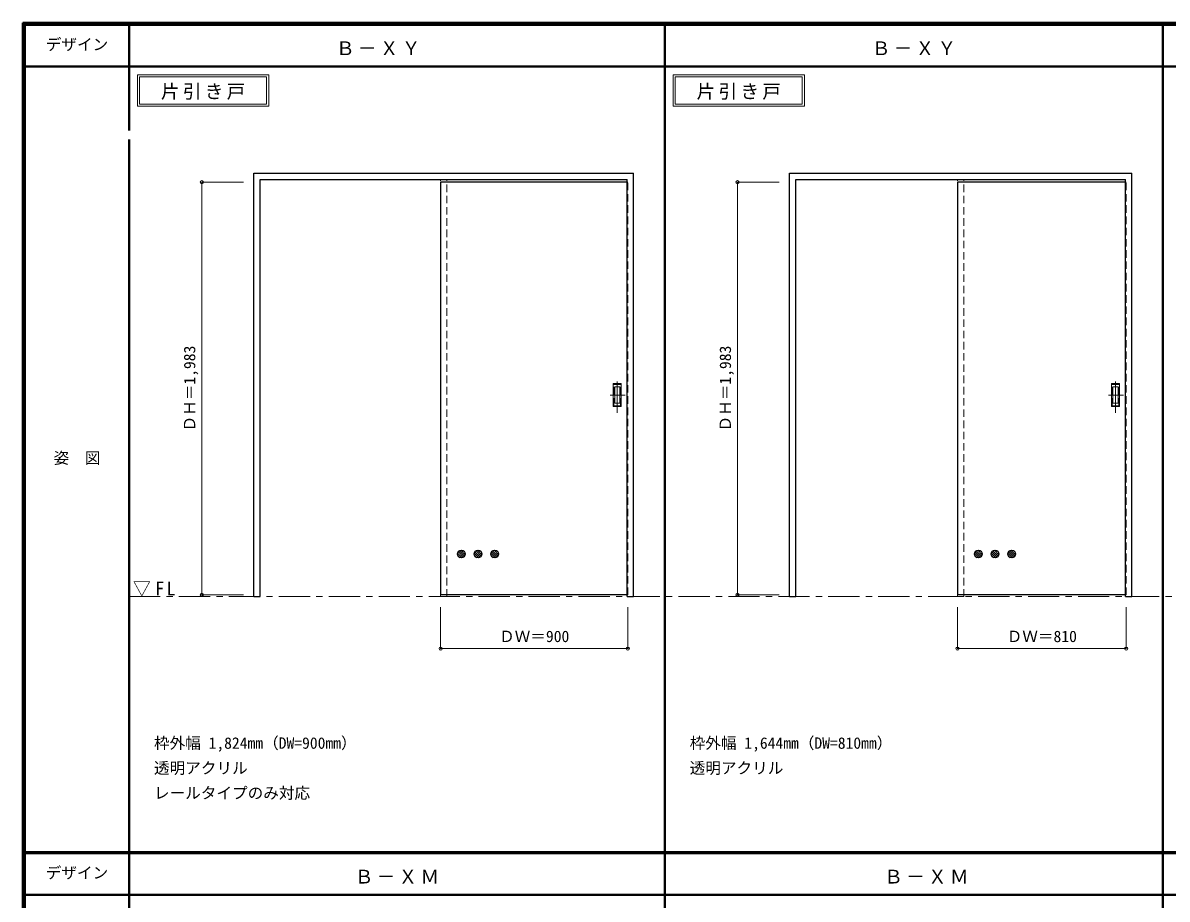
# Model space of a CAD drawing. Units: millimetres, scale not verified. Extents: x -6000 to 5700, y -4307 to 4260.
# Drawn here: x -6000 to -502, y -36 to 4175 of the extents above; entities that cross this region are included whole.
import ezdxf
from ezdxf.enums import TextEntityAlignment as Align

# ---------------------------------------------------------------- set-up
doc = ezdxf.new("R2010")
doc.units = ezdxf.units.MM
doc.header["$LTSCALE"] = 30
doc.header["$PDMODE"] = 32
doc.header["$PDSIZE"] = 15
doc.linetypes.add('CHAIN1', pattern=[8, 5, -1, 1, -1])
doc.linetypes.add('DASHED1', pattern=[1.8, 1.2, -0.6])
for name, color, linetype, lineweight in [('0-1_通り芯', 7, 'CHAIN1', 18), ('0-2_扉', 4, 'DASHED1', 9), ('0-3_仕上げ', 3, 'Continuous', 25), ('0-4_枠', 3, 'Continuous', 25), ('0-6_引手', 7, 'Continuous', 18), ('0-A_文字', 7, 'Continuous', 18), ('0-B_寸法', 7, 'Continuous', 9), ('0-C_ハッチ', 4, 'DASHED1', 9), ('F-1_枠', 6, 'Continuous', 40)]:
    doc.layers.add(name, color=color, linetype=linetype, lineweight=lineweight)
doc.layers.add('F-A_文字', color=7, linetype='Continuous')
doc.styles.add('ＭＳ ゴシック', font='')
doc.styles.get('ＭＳ ゴシック').set_extended_font_data('MS Gothic')

msp = doc.modelspace()

# ---------------------------------------------------------------- linework, layer by layer
at = {"layer": '0-1_通り芯'}
msp.add_line((-5490, 1418), (5690, 1418), dxfattribs=at)
at = {"layer": '0-2_扉'}
for p, q in [((-3993, 3409.5), (-3993, 3405.5)), ((-3096, 3409.5), (-3093, 3409.5)), ((-1509, 3409.5), (-1509, 3405.5)), ((-702, 3409.5), (-699, 3409.5))]:
    msp.add_line(p, q, dxfattribs=at)
at = {"layer": '0-2_扉', "color": 3, "linetype": 'Continuous', "lineweight": 25}
for p, q in [((-3993, 3409.5), (-3993, 1426.5)), ((-3096, 3409.5), (-3993, 3409.5)), ((-1509, 3409.5), (-1509, 1426.5)), ((-702, 3409.5), (-1509, 3409.5)), ((-3096, 1426.5), (-3993, 1426.5)), ((-702, 1426.5), (-1509, 1426.5))]:
    msp.add_line(p, q, dxfattribs=at)
at = {"layer": '0-2_扉'}
for points in [[(-3096, 1426.5), (-3093, 1426.5), (-3093, 3409.5)], [(-702, 1426.5), (-699, 1426.5), (-699, 3409.5)]]:
    msp.add_lwpolyline(points, dxfattribs=at)
at = {"layer": '0-3_仕上げ'}
for centre in [(-3893, 1622.72), (-3813, 1622.72), (-3733, 1622.72), (-1409, 1622.72), (-1329, 1622.72), (-1249, 1622.72)]:
    msp.add_circle(centre, 18.75, dxfattribs=at)
at = {"layer": '0-4_枠'}
for p, q in [((-4890, 1418), (-4890, 3453)), ((-4890, 3453), (-3066, 3453)), ((-4860, 3423), (-3096, 3423)), ((-3096, 1418), (-3096, 3423)), ((-3066, 1418), (-3066, 3453)), ((-2316, 1418), (-2316, 3453)), ((-2316, 3453), (-672, 3453)), ((-2286, 3423), (-702, 3423)), ((-702, 1418), (-702, 3423)), ((-672, 1418), (-672, 3453)), ((-3096, 1418), (-3066, 1418)), ((-702, 1418), (-672, 1418))]:
    msp.add_line(p, q, dxfattribs=at)
at = {"layer": '0-4_枠', "color": 4, "linetype": 'DASHED1', "lineweight": 9}
for p, q in [((-3993, 1418), (-3993, 3423)), ((-3963, 1418), (-3963, 3423)), ((-1509, 1418), (-1509, 3423)), ((-1479, 1418), (-1479, 3423)), ((-3993, 1418), (-3963, 1418)), ((-1509, 1418), (-1479, 1418))]:
    msp.add_line(p, q, dxfattribs=at)
at = {"layer": '0-4_枠'}
for points in [[(-4890, 1418), (-4860, 1418), (-4860, 3423)], [(-2316, 1418), (-2286, 1418), (-2286, 3423)]]:
    msp.add_lwpolyline(points, dxfattribs=at)
at = {"layer": '0-6_引手'}
for p, q in [((-3125, 2441.4), (-3163, 2441.4)), ((-3163, 2331.4), (-3163, 2441.4)), ((-3131.5, 2425.4), (-3156.5, 2425.4)), ((-3156.5, 2347.4), (-3156.5, 2425.4)), ((-3131.5, 2347.4), (-3131.5, 2425.4)), ((-3125, 2331.4), (-3125, 2441.4)), ((-731, 2441.4), (-769, 2441.4)), ((-769, 2331.4), (-769, 2441.4)), ((-737.5, 2425.4), (-762.5, 2425.4)), ((-762.5, 2347.4), (-762.5, 2425.4)), ((-737.5, 2347.4), (-737.5, 2425.4)), ((-731, 2331.4), (-731, 2441.4)), ((-3125, 2331.4), (-3163, 2331.4)), ((-3131.5, 2347.4), (-3156.5, 2347.4)), ((-731, 2331.4), (-769, 2331.4)), ((-737.5, 2347.4), (-762.5, 2347.4))]:
    msp.add_line(p, q, dxfattribs=at)
at = {"layer": '0-6_引手', "linetype": 'DASHED1'}
for p, q in [((-3160, 2335.4), (-3160, 2437.4)), ((-766, 2335.4), (-766, 2437.4)), ((-3128, 2335.4), (-3160, 2335.4)), ((-734, 2335.4), (-766, 2335.4))]:
    msp.add_line(p, q, dxfattribs=at)
at = {"layer": '0-6_引手', "linetype": 'CHAIN1'}
for p, q in [((-3144, 2301.17), (-3144, 2472.02)), ((-750, 2301.17), (-750, 2472.02)), ((-3105.93, 2386.4), (-3178.44, 2386.4)), ((-711.93, 2386.4), (-784.44, 2386.4))]:
    msp.add_line(p, q, dxfattribs=at)
at = {"layer": '0-6_引手', "linetype": 'DASHED1'}
for points in [[(-3128, 2335.4), (-3128, 2437.4), (-3160, 2437.4)], [(-734, 2335.4), (-734, 2437.4), (-766, 2437.4)]]:
    msp.add_lwpolyline(points, dxfattribs=at)
at = {"layer": '0-A_文字'}
for p, q in [((-5450, 3925), (-5450, 3775)), ((-5440, 3915), (-5440, 3785)), ((-5440, 3915), (-4828.97, 3915)), ((-4828.97, 3915), (-4828.97, 3785)), ((-2876, 3925), (-2876, 3775)), ((-2866, 3915), (-2866, 3785)), ((-2866, 3915), (-2254.97, 3915)), ((-2254.97, 3915), (-2254.97, 3785)), ((-5450, 3775), (-4818.97, 3775)), ((-5440, 3785), (-4828.97, 3785)), ((-2876, 3775), (-2244.97, 3775)), ((-2866, 3785), (-2254.97, 3785))]:
    msp.add_line(p, q, dxfattribs=at)
for points in [[(-5450, 3925), (-4818.97, 3925), (-4818.97, 3775)], [(-2876, 3925), (-2244.97, 3925), (-2244.97, 3775)]]:
    msp.add_lwpolyline(points, dxfattribs=at)
at = {"layer": '0-B_寸法', "color": 4}
for p, q in [((-5140, 3409.5), (-5140, 1426.5)), ((-5140, 3409.5), (-4940, 3409.5)), ((-2566, 3409.5), (-2566, 1426.5)), ((-2566, 3409.5), (-2366, 3409.5)), ((-5140, 1426.5), (-4940, 1426.5)), ((-2566, 1426.5), (-2366, 1426.5)), ((-3993, 1168), (-3993, 1368)), ((-3093, 1168), (-3093, 1368)), ((-1509, 1168), (-1509, 1368)), ((-699, 1168), (-699, 1368)), ((-3093, 1168), (-3993, 1168)), ((-699, 1168), (-1509, 1168))]:
    msp.add_line(p, q, dxfattribs=at)
at = {"layer": '0-B_寸法'}
for p in [(-5140, 3409.5), (-2566, 3409.5), (-5140, 1426.5), (-2566, 1426.5), (-3993, 1168), (-3093, 1168), (-1509, 1168), (-699, 1168)]:
    msp.add_point(p, dxfattribs=at)
at = {"layer": '0-C_ハッチ'}
for p, q in [((-3889.04, 1604.39), (-3911.33, 1626.68)), ((-3899.79, 1605.24), (-3910.48, 1615.93)), ((-3882.16, 1607.42), (-3908.3, 1633.55)), ((-3877.31, 1612.46), (-3903.26, 1638.41)), ((-3874.52, 1619.57), (-3896.15, 1641.2)), ((-3876.31, 1631.26), (-3884.46, 1639.41)), ((-3809.04, 1604.39), (-3831.33, 1626.68)), ((-3819.79, 1605.24), (-3830.48, 1615.93)), ((-3802.16, 1607.42), (-3828.3, 1633.55)), ((-3797.31, 1612.46), (-3823.26, 1638.41)), ((-3794.52, 1619.57), (-3816.15, 1641.2)), ((-3796.31, 1631.26), (-3804.46, 1639.41)), ((-3729.04, 1604.39), (-3751.33, 1626.68)), ((-3739.79, 1605.24), (-3750.48, 1615.93)), ((-3722.16, 1607.42), (-3748.3, 1633.55)), ((-3717.31, 1612.46), (-3743.26, 1638.41)), ((-3714.52, 1619.57), (-3736.15, 1641.2)), ((-3716.31, 1631.26), (-3724.46, 1639.41)), ((-1405.04, 1604.39), (-1427.33, 1626.68)), ((-1415.79, 1605.24), (-1426.48, 1615.93)), ((-1398.16, 1607.42), (-1424.3, 1633.55)), ((-1393.31, 1612.46), (-1419.26, 1638.41)), ((-1390.52, 1619.57), (-1412.15, 1641.2)), ((-1392.31, 1631.26), (-1400.46, 1639.41)), ((-1325.04, 1604.39), (-1347.33, 1626.68)), ((-1335.79, 1605.24), (-1346.48, 1615.93)), ((-1318.16, 1607.42), (-1344.3, 1633.55)), ((-1313.31, 1612.46), (-1339.26, 1638.41)), ((-1310.52, 1619.57), (-1332.15, 1641.2)), ((-1312.31, 1631.26), (-1320.46, 1639.41)), ((-1245.04, 1604.39), (-1267.33, 1626.68)), ((-1255.79, 1605.24), (-1266.48, 1615.93)), ((-1238.16, 1607.42), (-1264.3, 1633.55)), ((-1233.31, 1612.46), (-1259.26, 1638.41)), ((-1230.52, 1619.57), (-1252.15, 1641.2)), ((-1232.31, 1631.26), (-1240.46, 1639.41))]:
    msp.add_line(p, q, dxfattribs=at)
at = {"layer": 'F-1_枠'}
for p, q in [((-6000, 4175), (5700, 4175)), ((-6000, 4175), (-6000, -4205)), ((-6000, 4170), (5700, 4170)), ((-6000, 4165), (5700, 4165)), ((-5995, 4175), (-5995, -4205)), ((-5990, 4175), (-5990, -4205)), ((-5490, 4175), (-5490, 3657.14)), ((-2916, -3790), (-2916, 4175)), ((-522, -3790), (-522, 4175)), ((-6000, 3965), (5700, 3965)), ((-5490, 3614.29), (-5490, -3790)), ((-6000, 190.5), (5700, 190.5)), ((-6000, 187.5), (5700, 187.5)), ((-6000, 184.5), (5700, 184.5)), ((-6000, -15.5), (5700, -15.5))]:
    msp.add_line(p, q, dxfattribs=at)

# ---------------------------------------------------------------- texts
at = {"layer": '0-A_文字', "style": 'ＭＳ ゴシック'}
for s, p in [('枠外幅 1,824mm（DW=900mm）', (-5370, 670.5)), ('枠外幅 1,644mm（DW=810mm）', (-2796, 670.5)), ('透明アクリル', (-5370, 550.5)), ('透明アクリル', (-2796, 550.5)), ('レールタイプのみ対応', (-5370, 430.5))]:
    msp.add_text(s, height=54.99, dxfattribs=at).set_placement(p, align=Align.BOTTOM_LEFT)
at = {"layer": '0-A_文字', "char_height": 65.98, "attachment_point": 7, "style": 'ＭＳ ゴシック'}
for s, insert in [('\\T1.17;Ｂ－ＸＹ', (-4495.5, 4020)), ('\\T1.17;Ｂ－ＸＹ', (-1921.5, 4020)), ('\\T1.17;片引き戸', (-5336.98, 3805)), ('\\T1.17;片引き戸', (-2762.98, 3805)), ('\\T1.26;\\W0.95;▽FL', (-5471.25, 1418)), ('\\T1.17;Ｂ－ＸＭ', (-4405.5, 39.5)), ('\\T1.17;Ｂ－ＸＭ', (-1861.5, 39.5))]:
    msp.add_mtext(s, dxfattribs=dict(at, insert=insert))
at = {"layer": '0-B_寸法', "style": 'ＭＳ ゴシック'}
for p in [(-5155, 2211.75), (-2581, 2211.75)]:
    msp.add_text('ＤＨ＝1,983', height=54.99, rotation=90, dxfattribs=at).set_placement(p, align=Align.BOTTOM_LEFT)
for s, p in [('ＤＷ＝900', (-3711.75, 1183)), ('ＤＷ＝810', (-1272.75, 1183))]:
    msp.add_text(s, height=54.99, dxfattribs=at).set_placement(p, align=Align.BOTTOM_LEFT)
at = {"layer": 'F-A_文字', "style": 'ＭＳ ゴシック'}
for s, p in [('デザイン', (-5890, 4027.5)), ('姿\u3000図', (-5852.5, 2040.25)), ('デザイン', (-5890, 47))]:
    msp.add_text(s, height=54.99, dxfattribs=at).set_placement(p, align=Align.BOTTOM_LEFT)

doc.saveas('drawing.dxf')
